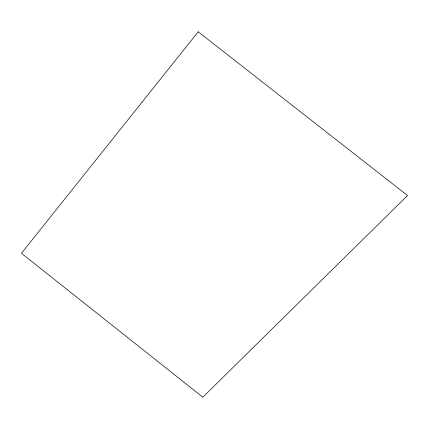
<?xml version="1.0" encoding="UTF-8"?>
<svg xmlns="http://www.w3.org/2000/svg" width="429" height="429" viewBox="0 0 429 429"><rect width="100%" height="100%" fill="white"/><g stroke="black" fill="none" stroke-linecap="round" stroke-linejoin="round"><path stroke-width="0.64" d="M198.203 31.805L21.45 253.287L202.804 397.195L407.55 195.522L198.203 31.805"/></g></svg>
